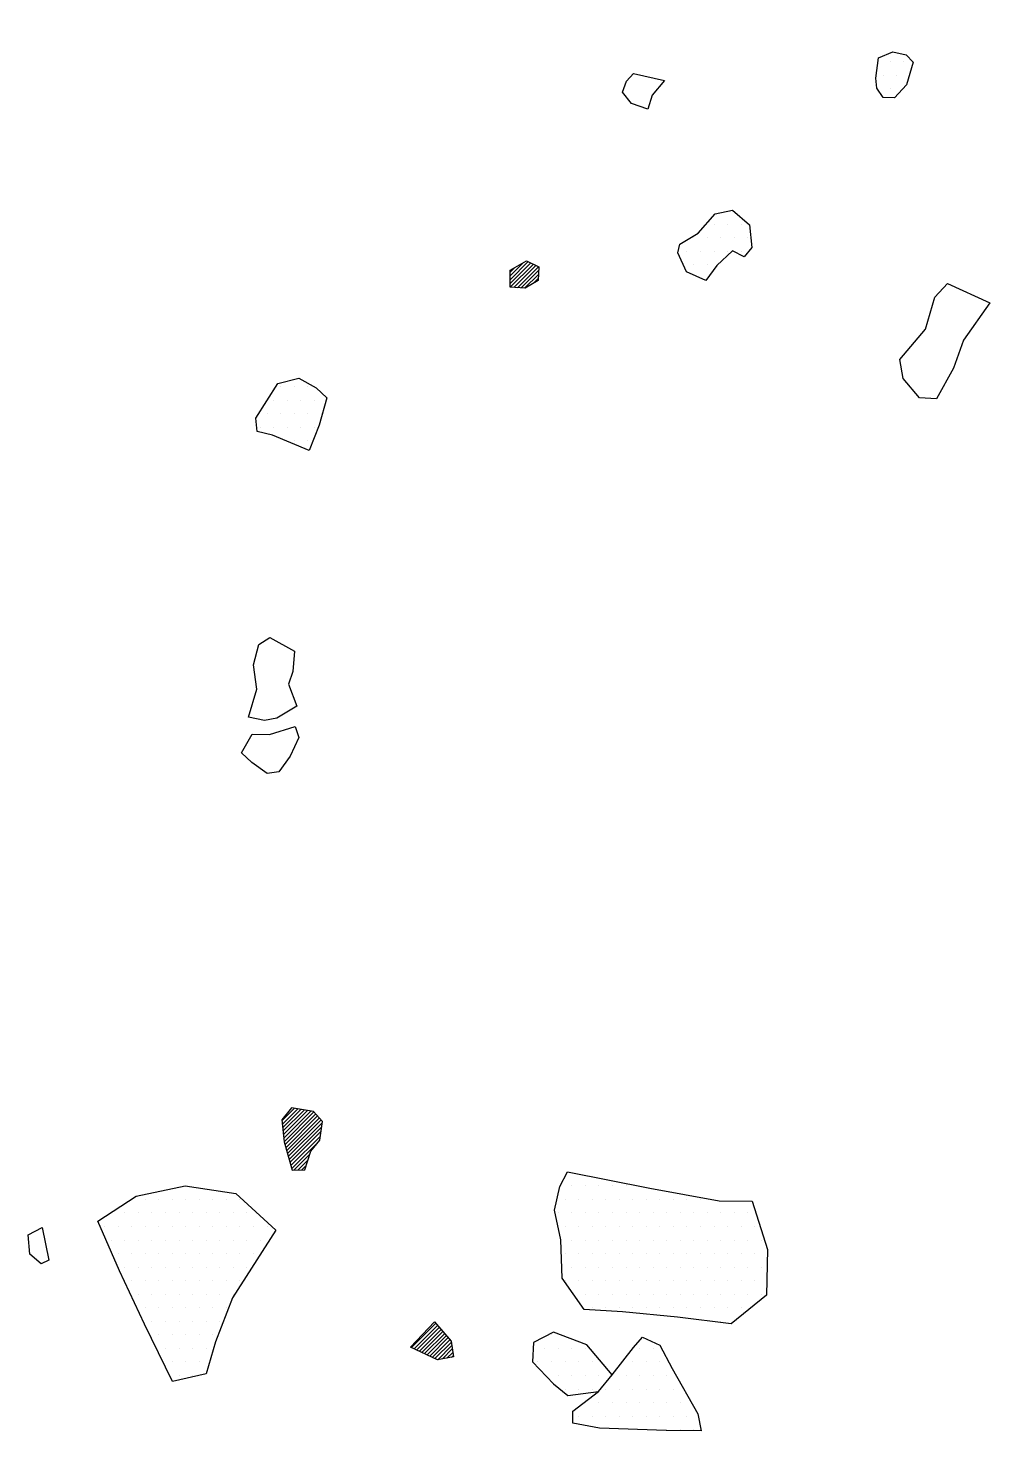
# Model space of a CAD drawing. Header units: metres. Extents: x -889 to -513, y -1201 to -982.
# Drawn here: x -782.7 to -693.2, y -1200.1 to -1070.6 of the extents above; entities that cross this region are included whole.
import ezdxf

# ---------------------------------------------------------------- set-up
doc = ezdxf.new("R2010")
doc.units = ezdxf.units.M
doc.header["$LTSCALE"] = 25
doc.header["$MEASUREMENT"] = 0
doc.layers.get('0').update_dxf_attribs({"linetype": 'CONTINUOUS'})
for name, color, linetype in [('KNOCHEN', 2, 'CONTINUOUS'), ('KNOCHENSCHRAFF', 2, 'CONTINUOUS'), ('STEINE', 4, 'CONTINUOUS'), ('STEINESCHRAFF', 4, 'CONTINUOUS')]:
    doc.layers.add(name, color=color, linetype=linetype)

# ---------------------------------------------------------------- blocks, each defined once
blk = doc.blocks.new('*X1')
at = {"color": 0}
for p, q in [((-738.19, -1093.87), (-736.53, -1092.2)), ((-738.19, -1093.51), (-736.98, -1092.3)), ((-738.19, -1094.22), (-736.29, -1092.32)), ((-738.18, -1094.56), (-736.05, -1092.44)), ((-737.85, -1094.59), (-735.82, -1092.55)), ((-737.52, -1094.61), (-735.58, -1092.67)), ((-738.19, -1093.16), (-737.8, -1092.77)), ((-737.19, -1094.63), (-735.57, -1093.01)), ((-736.86, -1094.66), (-735.58, -1093.38)), ((-736.08, -1094.23), (-735.6, -1093.75)), ((-759.26, -1171.5), (-758.09, -1170.33)), ((-759.23, -1171.82), (-757.78, -1170.38)), ((-759.19, -1172.14), (-757.48, -1170.43)), ((-759.16, -1172.46), (-757.18, -1170.49)), ((-759.13, -1172.79), (-756.88, -1170.54)), ((-759.1, -1173.11), (-756.58, -1170.59)), ((-759.06, -1173.43), (-756.3, -1170.67)), ((-758.98, -1173.7), (-756.13, -1170.85)), ((-758.9, -1173.98), (-755.97, -1171.04)), ((-758.82, -1174.25), (-755.8, -1171.23)), ((-758.75, -1174.52), (-755.63, -1171.41)), ((-758.67, -1174.8), (-755.53, -1171.67)), ((-758.59, -1175.07), (-755.59, -1172.08)), ((-758.51, -1175.35), (-755.65, -1172.49)), ((-758.43, -1175.62), (-755.71, -1172.91)), ((-758.35, -1175.9), (-755.94, -1173.49)), ((-758.16, -1176.06), (-756.67, -1174.57)), ((-757.79, -1176.04), (-756.84, -1175.09)), ((-757.42, -1176.02), (-757.01, -1175.61)), ((-747.3, -1192.42), (-745.05, -1190.17)), ((-747.06, -1192.53), (-744.88, -1190.36)), ((-746.82, -1192.65), (-744.72, -1190.55)), ((-746.57, -1192.76), (-744.56, -1190.74)), ((-746.33, -1192.87), (-744.39, -1190.93)), ((-746.09, -1192.98), (-744.23, -1191.12)), ((-745.85, -1193.1), (-744.07, -1191.31)), ((-745.61, -1193.21), (-743.9, -1191.5)), ((-745.37, -1193.32), (-743.74, -1191.69)), ((-745.13, -1193.44), (-743.62, -1191.92)), ((-744.88, -1193.54), (-743.58, -1192.23)), ((-744.45, -1193.47), (-743.53, -1192.55)), ((-744.03, -1193.39), (-743.49, -1192.86)), ((-743.6, -1193.32), (-743.45, -1193.17))]:
    blk.add_line(p, q, dxfattribs=at)
blk = doc.blocks.new('*X2')
at = {"color": 0}
for p, q in [((-728.75, -1045), (-728.75, -1045)), ((-727.5, -1045), (-727.5, -1045)), ((-729.375, -1046.25), (-729.375, -1046.25)), ((-728.125, -1046.25), (-728.125, -1046.25)), ((-726.875, -1046.25), (-726.875, -1046.25)), ((-728.75, -1047.5), (-728.75, -1047.5)), ((-727.5, -1047.5), (-727.5, -1047.5)), ((-726.25, -1047.5), (-726.25, -1047.5)), ((-729.375, -1048.75), (-729.375, -1048.75)), ((-728.125, -1048.75), (-728.125, -1048.75)), ((-726.875, -1048.75), (-726.875, -1048.75)), ((-729.375, -1051.25), (-729.375, -1051.25)), ((-728.75, -1050), (-728.75, -1050)), ((-728.125, -1051.25), (-728.125, -1051.25)), ((-727.5, -1050), (-727.5, -1050)), ((-726.875, -1051.25), (-726.875, -1051.25)), ((-726.25, -1050), (-726.25, -1050)), ((-728.75, -1052.5), (-728.75, -1052.5)), ((-727.5, -1052.5), (-727.5, -1052.5)), ((-702.5, -1052.5), (-702.5, -1052.5)), ((-701.25, -1052.5), (-701.25, -1052.5)), ((-703.125, -1053.75), (-703.125, -1053.75)), ((-701.875, -1053.75), (-701.875, -1053.75)), ((-700.625, -1053.75), (-700.625, -1053.75)), ((-703.75, -1055), (-703.75, -1055)), ((-702.5, -1055), (-702.5, -1055)), ((-701.25, -1055), (-701.25, -1055)), ((-705.625, -1056.25), (-705.625, -1056.25)), ((-704.375, -1056.25), (-704.375, -1056.25)), ((-703.125, -1056.25), (-703.125, -1056.25)), ((-701.875, -1056.25), (-701.875, -1056.25)), ((-700.625, -1056.25), (-700.625, -1056.25)), ((-726.25, -1057.5), (-726.25, -1057.5)), ((-725, -1057.5), (-725, -1057.5)), ((-723.75, -1057.5), (-723.75, -1057.5)), ((-706.25, -1057.5), (-706.25, -1057.5)), ((-705, -1057.5), (-705, -1057.5)), ((-703.75, -1057.5), (-703.75, -1057.5)), ((-702.5, -1057.5), (-702.5, -1057.5)), ((-726.875, -1058.75), (-726.875, -1058.75)), ((-725.625, -1058.75), (-725.625, -1058.75)), ((-724.375, -1058.75), (-724.375, -1058.75)), ((-723.125, -1058.75), (-723.125, -1058.75)), ((-721.875, -1058.75), (-721.875, -1058.75)), ((-706.875, -1058.75), (-706.875, -1058.75)), ((-705.625, -1058.75), (-705.625, -1058.75)), ((-685.625, -1058.75), (-685.625, -1058.75)), ((-684.375, -1058.75), (-684.375, -1058.75)), ((-728.75, -1060), (-728.75, -1060)), ((-727.5, -1060), (-727.5, -1060)), ((-726.25, -1060), (-726.25, -1060)), ((-725, -1060), (-725, -1060)), ((-723.75, -1060), (-723.75, -1060)), ((-722.5, -1060), (-722.5, -1060)), ((-721.25, -1060), (-721.25, -1060)), ((-686.25, -1060), (-686.25, -1060)), ((-685, -1060), (-685, -1060)), ((-683.75, -1060), (-683.75, -1060)), ((-682.5, -1060), (-682.5, -1060)), ((-726.875, -1061.25), (-726.875, -1061.25)), ((-688.125, -1061.25), (-688.125, -1061.25)), ((-686.875, -1061.25), (-686.875, -1061.25)), ((-685.625, -1061.25), (-685.625, -1061.25)), ((-684.375, -1061.25), (-684.375, -1061.25)), ((-683.125, -1061.25), (-683.125, -1061.25)), ((-688.75, -1062.5), (-688.75, -1062.5)), ((-687.5, -1062.5), (-687.5, -1062.5)), ((-686.25, -1062.5), (-686.25, -1062.5)), ((-685, -1062.5), (-685, -1062.5)), ((-683.75, -1062.5), (-683.75, -1062.5)), ((-677.5, -1062.5), (-677.5, -1062.5)), ((-676.25, -1062.5), (-676.25, -1062.5)), ((-675, -1062.5), (-675, -1062.5)), ((-673.75, -1062.5), (-673.75, -1062.5)), ((-672.5, -1062.5), (-672.5, -1062.5)), ((-671.25, -1062.5), (-671.25, -1062.5)), ((-685.625, -1063.75), (-685.625, -1063.75)), ((-684.375, -1063.75), (-684.375, -1063.75)), ((-676.875, -1063.75), (-676.875, -1063.75)), ((-675.625, -1063.75), (-675.625, -1063.75)), ((-674.375, -1063.75), (-674.375, -1063.75)), ((-673.125, -1063.75), (-673.125, -1063.75)), ((-671.875, -1063.75), (-671.875, -1063.75)), ((-670.625, -1063.75), (-670.625, -1063.75)), ((-675, -1065), (-675, -1065)), ((-673.75, -1065), (-673.75, -1065)), ((-672.5, -1065), (-672.5, -1065)), ((-671.25, -1065), (-671.25, -1065)), ((-674.375, -1066.25), (-674.375, -1066.25)), ((-673.125, -1066.25), (-673.125, -1066.25)), ((-671.875, -1066.25), (-671.875, -1066.25)), ((-673.75, -1067.5), (-673.75, -1067.5)), ((-654.375, -1071.25), (-654.375, -1071.25)), ((-653.125, -1071.25), (-653.125, -1071.25)), ((-651.875, -1071.25), (-651.875, -1071.25)), ((-644.375, -1071.25), (-644.375, -1071.25)), ((-643.125, -1071.25), (-643.125, -1071.25)), ((-641.875, -1071.25), (-641.875, -1071.25)), ((-655, -1072.5), (-655, -1072.5)), ((-653.75, -1072.5), (-653.75, -1072.5)), ((-652.5, -1072.5), (-652.5, -1072.5)), ((-643.75, -1072.5), (-643.75, -1072.5)), ((-642.5, -1072.5), (-642.5, -1072.5)), ((-703.125, -1073.75), (-703.125, -1073.75)), ((-701.875, -1073.75), (-701.875, -1073.75)), ((-655.625, -1073.75), (-655.625, -1073.75)), ((-654.375, -1073.75), (-654.375, -1073.75)), ((-653.125, -1073.75), (-653.125, -1073.75)), ((-651.875, -1073.75), (-651.875, -1073.75)), ((-640.625, -1073.75), (-640.625, -1073.75)), ((-639.375, -1073.75), (-639.375, -1073.75)), ((-638.125, -1073.75), (-638.125, -1073.75)), ((-703.75, -1075), (-703.75, -1075)), ((-702.5, -1075), (-702.5, -1075)), ((-656.25, -1075), (-656.25, -1075)), ((-655, -1075), (-655, -1075)), ((-653.75, -1075), (-653.75, -1075)), ((-652.5, -1075), (-652.5, -1075)), ((-641.25, -1075), (-641.25, -1075)), ((-640, -1075), (-640, -1075)), ((-638.75, -1075), (-638.75, -1075)), ((-703.125, -1076.25), (-703.125, -1076.25)), ((-655.625, -1076.25), (-655.625, -1076.25)), ((-654.375, -1076.25), (-654.375, -1076.25)), ((-653.125, -1076.25), (-653.125, -1076.25)), ((-651.875, -1076.25), (-651.875, -1076.25)), ((-639.375, -1076.25), (-639.375, -1076.25)), ((-655, -1077.5), (-655, -1077.5)), ((-653.75, -1077.5), (-653.75, -1077.5)), ((-652.5, -1077.5), (-652.5, -1077.5)), ((-653.125, -1078.75), (-653.125, -1078.75)), ((-640.625, -1078.75), (-640.625, -1078.75)), ((-639.375, -1078.75), (-639.375, -1078.75)), ((-672.5, -1080), (-672.5, -1080)), ((-640, -1080), (-640, -1080)), ((-674.375, -1081.25), (-674.375, -1081.25)), ((-673.125, -1081.25), (-673.125, -1081.25)), ((-671.875, -1081.25), (-671.875, -1081.25)), ((-675, -1082.5), (-675, -1082.5)), ((-673.75, -1082.5), (-673.75, -1082.5)), ((-672.5, -1082.5), (-672.5, -1082.5)), ((-671.25, -1082.5), (-671.25, -1082.5)), ((-675.625, -1083.75), (-675.625, -1083.75)), ((-674.375, -1083.75), (-674.375, -1083.75)), ((-673.125, -1083.75), (-673.125, -1083.75)), ((-671.875, -1083.75), (-671.875, -1083.75)), ((-668.75, -1087.5), (-668.75, -1087.5)), ((-668.125, -1086.25), (-668.125, -1086.25)), ((-667.5, -1087.5), (-667.5, -1087.5)), ((-666.25, -1087.5), (-666.25, -1087.5)), ((-719.375, -1088.75), (-719.375, -1088.75)), ((-718.125, -1088.75), (-718.125, -1088.75)), ((-716.875, -1088.75), (-716.875, -1088.75)), ((-668.125, -1088.75), (-668.125, -1088.75)), ((-663.125, -1088.75), (-663.125, -1088.75)), ((-661.875, -1088.75), (-661.875, -1088.75)), ((-721.25, -1090), (-721.25, -1090)), ((-720, -1090), (-720, -1090)), ((-718.75, -1090), (-718.75, -1090)), ((-717.5, -1090), (-717.5, -1090)), ((-716.25, -1090), (-716.25, -1090)), ((-662.5, -1090), (-662.5, -1090)), ((-660, -1090), (-660, -1090)), ((-658.75, -1090), (-658.75, -1090)), ((-721.875, -1091.25), (-721.875, -1091.25)), ((-720.625, -1091.25), (-720.625, -1091.25)), ((-719.375, -1091.25), (-719.375, -1091.25)), ((-718.125, -1091.25), (-718.125, -1091.25)), ((-716.875, -1091.25), (-716.875, -1091.25)), ((-685.625, -1091.25), (-685.625, -1091.25)), ((-660.625, -1091.25), (-660.625, -1091.25)), ((-659.375, -1091.25), (-659.375, -1091.25)), ((-658.125, -1091.25), (-658.125, -1091.25)), ((-656.875, -1091.25), (-656.875, -1091.25)), ((-721.25, -1092.5), (-721.25, -1092.5)), ((-720, -1092.5), (-720, -1092.5)), ((-686.25, -1092.5), (-686.25, -1092.5)), ((-685, -1092.5), (-685, -1092.5)), ((-661.25, -1092.5), (-661.25, -1092.5)), ((-660, -1092.5), (-660, -1092.5)), ((-658.75, -1092.5), (-658.75, -1092.5)), ((-657.5, -1092.5), (-657.5, -1092.5)), ((-686.875, -1093.75), (-686.875, -1093.75)), ((-685.625, -1093.75), (-685.625, -1093.75)), ((-684.375, -1093.75), (-684.375, -1093.75)), ((-683.125, -1093.75), (-683.125, -1093.75)), ((-660.625, -1093.75), (-660.625, -1093.75)), ((-659.375, -1093.75), (-659.375, -1093.75)), ((-658.125, -1093.75), (-658.125, -1093.75)), ((-686.25, -1095), (-686.25, -1095)), ((-685, -1095), (-685, -1095)), ((-683.75, -1095), (-683.75, -1095)), ((-682.5, -1095), (-682.5, -1095)), ((-660, -1095), (-660, -1095)), ((-658.75, -1095), (-658.75, -1095)), ((-685.625, -1096.25), (-685.625, -1096.25)), ((-684.375, -1096.25), (-684.375, -1096.25)), ((-683.125, -1096.25), (-683.125, -1096.25)), ((-681.875, -1096.25), (-681.875, -1096.25)), ((-670.625, -1096.25), (-670.625, -1096.25)), ((-685, -1097.5), (-685, -1097.5)), ((-683.75, -1097.5), (-683.75, -1097.5)), ((-682.5, -1097.5), (-682.5, -1097.5)), ((-672.5, -1097.5), (-672.5, -1097.5)), ((-671.25, -1097.5), (-671.25, -1097.5)), ((-670, -1097.5), (-670, -1097.5)), ((-683.125, -1098.75), (-683.125, -1098.75)), ((-675.625, -1098.75), (-675.625, -1098.75)), ((-674.375, -1098.75), (-674.375, -1098.75)), ((-673.125, -1098.75), (-673.125, -1098.75)), ((-671.875, -1098.75), (-671.875, -1098.75)), ((-670.625, -1098.75), (-670.625, -1098.75)), ((-669.375, -1098.75), (-669.375, -1098.75)), ((-668.125, -1098.75), (-668.125, -1098.75)), ((-680, -1100), (-680, -1100)), ((-678.75, -1100), (-678.75, -1100)), ((-677.5, -1100), (-677.5, -1100)), ((-676.25, -1100), (-676.25, -1100)), ((-675, -1100), (-675, -1100)), ((-673.75, -1100), (-673.75, -1100)), ((-672.5, -1100), (-672.5, -1100)), ((-671.25, -1100), (-671.25, -1100)), ((-670, -1100), (-670, -1100)), ((-668.75, -1100), (-668.75, -1100)), ((-667.5, -1100), (-667.5, -1100)), ((-680.625, -1101.25), (-680.625, -1101.25)), ((-679.375, -1101.25), (-679.375, -1101.25)), ((-678.125, -1101.25), (-678.125, -1101.25)), ((-676.875, -1101.25), (-676.875, -1101.25)), ((-675.625, -1101.25), (-675.625, -1101.25)), ((-674.375, -1101.25), (-674.375, -1101.25)), ((-673.125, -1101.25), (-673.125, -1101.25)), ((-671.875, -1101.25), (-671.875, -1101.25)), ((-670.625, -1101.25), (-670.625, -1101.25)), ((-669.375, -1101.25), (-669.375, -1101.25)), ((-665.625, -1101.25), (-665.625, -1101.25)), ((-681.25, -1102.5), (-681.25, -1102.5)), ((-680, -1102.5), (-680, -1102.5)), ((-678.75, -1102.5), (-678.75, -1102.5)), ((-676.25, -1102.5), (-676.25, -1102.5)), ((-675, -1102.5), (-675, -1102.5)), ((-673.75, -1102.5), (-673.75, -1102.5)), ((-672.5, -1102.5), (-672.5, -1102.5)), ((-671.25, -1102.5), (-671.25, -1102.5)), ((-670, -1102.5), (-670, -1102.5)), ((-667.5, -1102.5), (-667.5, -1102.5)), ((-666.25, -1102.5), (-666.25, -1102.5)), ((-681.875, -1103.75), (-681.875, -1103.75)), ((-675.625, -1103.75), (-675.625, -1103.75)), ((-674.375, -1103.75), (-674.375, -1103.75)), ((-673.125, -1103.75), (-673.125, -1103.75)), ((-668.125, -1103.75), (-668.125, -1103.75)), ((-666.875, -1103.75), (-666.875, -1103.75)), ((-665.625, -1103.75), (-665.625, -1103.75)), ((-670, -1105), (-670, -1105)), ((-668.75, -1105), (-668.75, -1105)), ((-667.5, -1105), (-667.5, -1105)), ((-666.25, -1105), (-666.25, -1105)), ((-665, -1105), (-665, -1105)), ((-669.375, -1106.25), (-669.375, -1106.25)), ((-668.125, -1106.25), (-668.125, -1106.25)), ((-666.875, -1106.25), (-666.875, -1106.25)), ((-685, -1107.5), (-685, -1107.5)), ((-683.75, -1107.5), (-683.75, -1107.5)), ((-685.625, -1108.75), (-685.625, -1108.75)), ((-684.375, -1108.75), (-684.375, -1108.75)), ((-683.125, -1108.75), (-683.125, -1108.75)), ((-685, -1110), (-685, -1110)), ((-683.75, -1110), (-683.75, -1110))]:
    blk.add_line(p, q, dxfattribs=at)
blk = doc.blocks.new('*X3')
at = {"color": 0}
for p, q in [((-759.375, -1103.75), (-759.375, -1103.75)), ((-758.125, -1103.75), (-758.125, -1103.75)), ((-756.875, -1103.75), (-756.875, -1103.75)), ((-760, -1105), (-760, -1105)), ((-758.75, -1105), (-758.75, -1105)), ((-757.5, -1105), (-757.5, -1105)), ((-756.25, -1105), (-756.25, -1105)), ((-760.625, -1106.25), (-760.625, -1106.25)), ((-759.375, -1106.25), (-759.375, -1106.25)), ((-758.125, -1106.25), (-758.125, -1106.25)), ((-756.875, -1106.25), (-756.875, -1106.25)), ((-755.625, -1106.25), (-755.625, -1106.25)), ((-761.25, -1107.5), (-761.25, -1107.5)), ((-760, -1107.5), (-760, -1107.5)), ((-758.75, -1107.5), (-758.75, -1107.5)), ((-757.5, -1107.5), (-757.5, -1107.5)), ((-756.25, -1107.5), (-756.25, -1107.5)), ((-758.125, -1108.75), (-758.125, -1108.75)), ((-756.875, -1108.75), (-756.875, -1108.75)), ((-732.5, -1177.5), (-732.5, -1177.5)), ((-731.25, -1177.5), (-731.25, -1177.5)), ((-730, -1177.5), (-730, -1177.5)), ((-728.75, -1177.5), (-728.75, -1177.5)), ((-727.5, -1177.5), (-727.5, -1177.5)), ((-773.125, -1178.75), (-773.125, -1178.75)), ((-771.875, -1178.75), (-771.875, -1178.75)), ((-770.625, -1178.75), (-770.625, -1178.75)), ((-769.375, -1178.75), (-769.375, -1178.75)), ((-768.125, -1178.75), (-768.125, -1178.75)), ((-766.875, -1178.75), (-766.875, -1178.75)), ((-765.625, -1178.75), (-765.625, -1178.75)), ((-764.375, -1178.75), (-764.375, -1178.75)), ((-763.125, -1178.75), (-763.125, -1178.75)), ((-733.125, -1178.75), (-733.125, -1178.75)), ((-731.875, -1178.75), (-731.875, -1178.75)), ((-730.625, -1178.75), (-730.625, -1178.75)), ((-729.375, -1178.75), (-729.375, -1178.75)), ((-728.125, -1178.75), (-728.125, -1178.75)), ((-726.875, -1178.75), (-726.875, -1178.75)), ((-725.625, -1178.75), (-725.625, -1178.75)), ((-724.375, -1178.75), (-724.375, -1178.75)), ((-723.125, -1178.75), (-723.125, -1178.75)), ((-721.875, -1178.75), (-721.875, -1178.75)), ((-720.625, -1178.75), (-720.625, -1178.75)), ((-775, -1180), (-775, -1180)), ((-773.75, -1180), (-773.75, -1180)), ((-772.5, -1180), (-772.5, -1180)), ((-771.25, -1180), (-771.25, -1180)), ((-770, -1180), (-770, -1180)), ((-768.75, -1180), (-768.75, -1180)), ((-767.5, -1180), (-767.5, -1180)), ((-766.25, -1180), (-766.25, -1180)), ((-765, -1180), (-765, -1180)), ((-763.75, -1180), (-763.75, -1180)), ((-762.5, -1180), (-762.5, -1180)), ((-733.75, -1180), (-733.75, -1180)), ((-732.5, -1180), (-732.5, -1180)), ((-731.25, -1180), (-731.25, -1180)), ((-730, -1180), (-730, -1180)), ((-728.75, -1180), (-728.75, -1180)), ((-727.5, -1180), (-727.5, -1180)), ((-726.25, -1180), (-726.25, -1180)), ((-725, -1180), (-725, -1180)), ((-723.75, -1180), (-723.75, -1180)), ((-722.5, -1180), (-722.5, -1180)), ((-721.25, -1180), (-721.25, -1180)), ((-720, -1180), (-720, -1180)), ((-718.75, -1180), (-718.75, -1180)), ((-717.5, -1180), (-717.5, -1180)), ((-716.25, -1180), (-716.25, -1180)), ((-775.625, -1181.25), (-775.625, -1181.25)), ((-774.375, -1181.25), (-774.375, -1181.25)), ((-773.125, -1181.25), (-773.125, -1181.25)), ((-771.875, -1181.25), (-771.875, -1181.25)), ((-770.625, -1181.25), (-770.625, -1181.25)), ((-769.375, -1181.25), (-769.375, -1181.25)), ((-768.125, -1181.25), (-768.125, -1181.25)), ((-766.875, -1181.25), (-766.875, -1181.25)), ((-765.625, -1181.25), (-765.625, -1181.25)), ((-764.375, -1181.25), (-764.375, -1181.25)), ((-763.125, -1181.25), (-763.125, -1181.25)), ((-761.875, -1181.25), (-761.875, -1181.25)), ((-760.625, -1181.25), (-760.625, -1181.25)), ((-733.125, -1181.25), (-733.125, -1181.25)), ((-731.875, -1181.25), (-731.875, -1181.25)), ((-730.625, -1181.25), (-730.625, -1181.25)), ((-729.375, -1181.25), (-729.375, -1181.25)), ((-728.125, -1181.25), (-728.125, -1181.25)), ((-726.875, -1181.25), (-726.875, -1181.25)), ((-725.625, -1181.25), (-725.625, -1181.25)), ((-724.375, -1181.25), (-724.375, -1181.25)), ((-723.125, -1181.25), (-723.125, -1181.25)), ((-721.875, -1181.25), (-721.875, -1181.25)), ((-720.625, -1181.25), (-720.625, -1181.25)), ((-719.375, -1181.25), (-719.375, -1181.25)), ((-718.125, -1181.25), (-718.125, -1181.25)), ((-716.875, -1181.25), (-716.875, -1181.25)), ((-715.625, -1181.25), (-715.625, -1181.25)), ((-775, -1182.5), (-775, -1182.5)), ((-773.75, -1182.5), (-773.75, -1182.5)), ((-772.5, -1182.5), (-772.5, -1182.5)), ((-771.25, -1182.5), (-771.25, -1182.5)), ((-770, -1182.5), (-770, -1182.5)), ((-768.75, -1182.5), (-768.75, -1182.5)), ((-767.5, -1182.5), (-767.5, -1182.5)), ((-766.25, -1182.5), (-766.25, -1182.5)), ((-765, -1182.5), (-765, -1182.5)), ((-763.75, -1182.5), (-763.75, -1182.5)), ((-762.5, -1182.5), (-762.5, -1182.5)), ((-761.25, -1182.5), (-761.25, -1182.5)), ((-732.5, -1182.5), (-732.5, -1182.5)), ((-731.25, -1182.5), (-731.25, -1182.5)), ((-730, -1182.5), (-730, -1182.5)), ((-728.75, -1182.5), (-728.75, -1182.5)), ((-727.5, -1182.5), (-727.5, -1182.5)), ((-726.25, -1182.5), (-726.25, -1182.5)), ((-725, -1182.5), (-725, -1182.5)), ((-723.75, -1182.5), (-723.75, -1182.5)), ((-722.5, -1182.5), (-722.5, -1182.5)), ((-721.25, -1182.5), (-721.25, -1182.5)), ((-720, -1182.5), (-720, -1182.5)), ((-718.75, -1182.5), (-718.75, -1182.5)), ((-717.5, -1182.5), (-717.5, -1182.5)), ((-716.25, -1182.5), (-716.25, -1182.5)), ((-715, -1182.5), (-715, -1182.5)), ((-774.375, -1183.75), (-774.375, -1183.75)), ((-773.125, -1183.75), (-773.125, -1183.75)), ((-771.875, -1183.75), (-771.875, -1183.75)), ((-770.625, -1183.75), (-770.625, -1183.75)), ((-769.375, -1183.75), (-769.375, -1183.75)), ((-768.125, -1183.75), (-768.125, -1183.75)), ((-766.875, -1183.75), (-766.875, -1183.75)), ((-765.625, -1183.75), (-765.625, -1183.75)), ((-764.375, -1183.75), (-764.375, -1183.75)), ((-763.125, -1183.75), (-763.125, -1183.75)), ((-761.875, -1183.75), (-761.875, -1183.75)), ((-733.125, -1183.75), (-733.125, -1183.75)), ((-731.875, -1183.75), (-731.875, -1183.75)), ((-730.625, -1183.75), (-730.625, -1183.75)), ((-729.375, -1183.75), (-729.375, -1183.75)), ((-728.125, -1183.75), (-728.125, -1183.75)), ((-726.875, -1183.75), (-726.875, -1183.75)), ((-725.625, -1183.75), (-725.625, -1183.75)), ((-724.375, -1183.75), (-724.375, -1183.75)), ((-723.125, -1183.75), (-723.125, -1183.75)), ((-721.875, -1183.75), (-721.875, -1183.75)), ((-720.625, -1183.75), (-720.625, -1183.75)), ((-719.375, -1183.75), (-719.375, -1183.75)), ((-718.125, -1183.75), (-718.125, -1183.75)), ((-716.875, -1183.75), (-716.875, -1183.75)), ((-715.625, -1183.75), (-715.625, -1183.75)), ((-773.75, -1185), (-773.75, -1185)), ((-772.5, -1185), (-772.5, -1185)), ((-771.25, -1185), (-771.25, -1185)), ((-770, -1185), (-770, -1185)), ((-768.75, -1185), (-768.75, -1185)), ((-767.5, -1185), (-767.5, -1185)), ((-766.25, -1185), (-766.25, -1185)), ((-765, -1185), (-765, -1185)), ((-763.75, -1185), (-763.75, -1185)), ((-762.5, -1185), (-762.5, -1185)), ((-732.5, -1185), (-732.5, -1185)), ((-731.25, -1185), (-731.25, -1185)), ((-730, -1185), (-730, -1185)), ((-728.75, -1185), (-728.75, -1185)), ((-727.5, -1185), (-727.5, -1185)), ((-726.25, -1185), (-726.25, -1185)), ((-725, -1185), (-725, -1185)), ((-723.75, -1185), (-723.75, -1185)), ((-722.5, -1185), (-722.5, -1185)), ((-721.25, -1185), (-721.25, -1185)), ((-720, -1185), (-720, -1185)), ((-718.75, -1185), (-718.75, -1185)), ((-717.5, -1185), (-717.5, -1185)), ((-716.25, -1185), (-716.25, -1185)), ((-715, -1185), (-715, -1185)), ((-773.125, -1186.25), (-773.125, -1186.25)), ((-771.875, -1186.25), (-771.875, -1186.25)), ((-770.625, -1186.25), (-770.625, -1186.25)), ((-769.375, -1186.25), (-769.375, -1186.25)), ((-768.125, -1186.25), (-768.125, -1186.25)), ((-766.875, -1186.25), (-766.875, -1186.25)), ((-765.625, -1186.25), (-765.625, -1186.25)), ((-764.375, -1186.25), (-764.375, -1186.25)), ((-763.125, -1186.25), (-763.125, -1186.25)), ((-733.125, -1186.25), (-733.125, -1186.25)), ((-731.875, -1186.25), (-731.875, -1186.25)), ((-730.625, -1186.25), (-730.625, -1186.25)), ((-729.375, -1186.25), (-729.375, -1186.25)), ((-728.125, -1186.25), (-728.125, -1186.25)), ((-726.875, -1186.25), (-726.875, -1186.25)), ((-725.625, -1186.25), (-725.625, -1186.25)), ((-724.375, -1186.25), (-724.375, -1186.25)), ((-723.125, -1186.25), (-723.125, -1186.25)), ((-721.875, -1186.25), (-721.875, -1186.25)), ((-720.625, -1186.25), (-720.625, -1186.25)), ((-719.375, -1186.25), (-719.375, -1186.25)), ((-718.125, -1186.25), (-718.125, -1186.25)), ((-716.875, -1186.25), (-716.875, -1186.25)), ((-715.625, -1186.25), (-715.625, -1186.25)), ((-772.5, -1187.5), (-772.5, -1187.5)), ((-771.25, -1187.5), (-771.25, -1187.5)), ((-770, -1187.5), (-770, -1187.5)), ((-768.75, -1187.5), (-768.75, -1187.5)), ((-767.5, -1187.5), (-767.5, -1187.5)), ((-766.25, -1187.5), (-766.25, -1187.5)), ((-765, -1187.5), (-765, -1187.5)), ((-763.75, -1187.5), (-763.75, -1187.5)), ((-731.25, -1187.5), (-731.25, -1187.5)), ((-730, -1187.5), (-730, -1187.5)), ((-728.75, -1187.5), (-728.75, -1187.5)), ((-727.5, -1187.5), (-727.5, -1187.5)), ((-726.25, -1187.5), (-726.25, -1187.5)), ((-725, -1187.5), (-725, -1187.5)), ((-723.75, -1187.5), (-723.75, -1187.5)), ((-722.5, -1187.5), (-722.5, -1187.5)), ((-721.25, -1187.5), (-721.25, -1187.5)), ((-720, -1187.5), (-720, -1187.5)), ((-718.75, -1187.5), (-718.75, -1187.5)), ((-717.5, -1187.5), (-717.5, -1187.5)), ((-716.25, -1187.5), (-716.25, -1187.5)), ((-715, -1187.5), (-715, -1187.5)), ((-771.875, -1188.75), (-771.875, -1188.75)), ((-770.625, -1188.75), (-770.625, -1188.75)), ((-769.375, -1188.75), (-769.375, -1188.75)), ((-768.125, -1188.75), (-768.125, -1188.75)), ((-766.875, -1188.75), (-766.875, -1188.75)), ((-765.625, -1188.75), (-765.625, -1188.75)), ((-764.375, -1188.75), (-764.375, -1188.75)), ((-730.625, -1188.75), (-730.625, -1188.75)), ((-729.375, -1188.75), (-729.375, -1188.75)), ((-728.125, -1188.75), (-728.125, -1188.75)), ((-726.875, -1188.75), (-726.875, -1188.75)), ((-725.625, -1188.75), (-725.625, -1188.75)), ((-724.375, -1188.75), (-724.375, -1188.75)), ((-723.125, -1188.75), (-723.125, -1188.75)), ((-721.875, -1188.75), (-721.875, -1188.75)), ((-720.625, -1188.75), (-720.625, -1188.75)), ((-719.375, -1188.75), (-719.375, -1188.75)), ((-718.125, -1188.75), (-718.125, -1188.75)), ((-716.875, -1188.75), (-716.875, -1188.75)), ((-771.25, -1190), (-771.25, -1190)), ((-770, -1190), (-770, -1190)), ((-768.75, -1190), (-768.75, -1190)), ((-767.5, -1190), (-767.5, -1190)), ((-766.25, -1190), (-766.25, -1190)), ((-765, -1190), (-765, -1190)), ((-718.75, -1190), (-718.75, -1190)), ((-717.5, -1190), (-717.5, -1190)), ((-770.625, -1191.25), (-770.625, -1191.25)), ((-769.375, -1191.25), (-769.375, -1191.25)), ((-768.125, -1191.25), (-768.125, -1191.25)), ((-766.875, -1191.25), (-766.875, -1191.25)), ((-765.625, -1191.25), (-765.625, -1191.25)), ((-734.375, -1191.25), (-734.375, -1191.25)), ((-770, -1192.5), (-770, -1192.5)), ((-768.75, -1192.5), (-768.75, -1192.5)), ((-767.5, -1192.5), (-767.5, -1192.5)), ((-766.25, -1192.5), (-766.25, -1192.5)), ((-735, -1192.5), (-735, -1192.5)), ((-733.75, -1192.5), (-733.75, -1192.5)), ((-732.5, -1192.5), (-732.5, -1192.5)), ((-731.25, -1192.5), (-731.25, -1192.5)), ((-726.25, -1192.5), (-726.25, -1192.5)), ((-725, -1192.5), (-725, -1192.5)), ((-769.375, -1193.75), (-769.375, -1193.75)), ((-768.125, -1193.75), (-768.125, -1193.75)), ((-766.875, -1193.75), (-766.875, -1193.75)), ((-735.625, -1193.75), (-735.625, -1193.75)), ((-734.375, -1193.75), (-734.375, -1193.75)), ((-733.125, -1193.75), (-733.125, -1193.75)), ((-731.875, -1193.75), (-731.875, -1193.75)), ((-730.625, -1193.75), (-730.625, -1193.75)), ((-726.875, -1193.75), (-726.875, -1193.75)), ((-725.625, -1193.75), (-725.625, -1193.75)), ((-724.375, -1193.75), (-724.375, -1193.75)), ((-768.75, -1195), (-768.75, -1195)), ((-767.5, -1195), (-767.5, -1195)), ((-733.75, -1195), (-733.75, -1195)), ((-733.125, -1196.25), (-733.125, -1196.25)), ((-732.5, -1195), (-732.5, -1195)), ((-731.875, -1196.25), (-731.875, -1196.25)), ((-731.25, -1195), (-731.25, -1195)), ((-730.625, -1196.25), (-730.625, -1196.25)), ((-730, -1195), (-730, -1195)), ((-729.375, -1196.25), (-729.375, -1196.25)), ((-728.75, -1195), (-728.75, -1195)), ((-728.125, -1196.25), (-728.125, -1196.25)), ((-727.5, -1195), (-727.5, -1195)), ((-726.875, -1196.25), (-726.875, -1196.25)), ((-726.25, -1195), (-726.25, -1195)), ((-725.625, -1196.25), (-725.625, -1196.25)), ((-725, -1195), (-725, -1195)), ((-724.375, -1196.25), (-724.375, -1196.25)), ((-723.75, -1195), (-723.75, -1195)), ((-723.125, -1196.25), (-723.125, -1196.25)), ((-731.25, -1197.5), (-731.25, -1197.5)), ((-730, -1197.5), (-730, -1197.5)), ((-728.75, -1197.5), (-728.75, -1197.5)), ((-727.5, -1197.5), (-727.5, -1197.5)), ((-726.25, -1197.5), (-726.25, -1197.5)), ((-725, -1197.5), (-725, -1197.5)), ((-723.75, -1197.5), (-723.75, -1197.5)), ((-722.5, -1197.5), (-722.5, -1197.5)), ((-731.875, -1198.75), (-731.875, -1198.75)), ((-730.625, -1198.75), (-730.625, -1198.75)), ((-729.375, -1198.75), (-729.375, -1198.75)), ((-728.125, -1198.75), (-728.125, -1198.75)), ((-726.875, -1198.75), (-726.875, -1198.75)), ((-725.625, -1198.75), (-725.625, -1198.75)), ((-724.375, -1198.75), (-724.375, -1198.75)), ((-723.125, -1198.75), (-723.125, -1198.75)), ((-721.875, -1198.75), (-721.875, -1198.75)), ((-725, -1200), (-725, -1200)), ((-723.75, -1200), (-723.75, -1200)), ((-722.5, -1200), (-722.5, -1200)), ((-721.25, -1200), (-721.25, -1200))]:
    blk.add_line(p, q, dxfattribs=at)

msp = doc.modelspace()

# ---------------------------------------------------------------- linework, layer by layer
at = {"layer": 'KNOCHEN'}
for points in [[(-738.19, -1092.99), (-736.67, -1092.13), (-735.56, -1092.68), (-735.61, -1093.95), (-736.82, -1094.66), (-738.19, -1094.56), (-738.19, -1092.99)], [(-757.13, -1176.01), (-756.58, -1174.29), (-755.77, -1173.27), (-755.52, -1171.55), (-756.33, -1170.63), (-756.33, -1170.63), (-758.36, -1170.28), (-759.27, -1171.4), (-759.06, -1173.43), (-759.06, -1173.43), (-758.3, -1176.06), (-757.13, -1176.01)], [(-747.39, -1192.38), (-745.16, -1190.04), (-743.63, -1191.82), (-743.43, -1193.29), (-744.9, -1193.54), (-747.39, -1192.38)]]:
    msp.add_lwpolyline(points, dxfattribs=at)
at = {"layer": 'STEINE'}
for points in [[(-704.19, -1073.39), (-702.87, -1072.83), (-701.65, -1073.13), (-700.99, -1073.79), (-701.6, -1075.87), (-702.71, -1077.09), (-703.78, -1077.04), (-704.34, -1076.18), (-704.44, -1075.26), (-704.19, -1073.39)], [(-726.8, -1074.83), (-723.96, -1075.48), (-725.07, -1076.85), (-725.48, -1078.12), (-727, -1077.62), (-727.81, -1076.55), (-727.46, -1075.54), (-726.8, -1074.83)], [(-697.83, -1094.22), (-693.92, -1095.99), (-696.35, -1099.44), (-697.27, -1102.03), (-698.83, -1104.87), (-700.41, -1104.77), (-701.93, -1103), (-702.24, -1101.22), (-699.85, -1098.43), (-698.99, -1095.49), (-697.83, -1094.22)], [(-761.66, -1106.65), (-759.63, -1103.45), (-757.7, -1102.95), (-756.08, -1103.86), (-755.12, -1104.77), (-755.82, -1107.3), (-756.74, -1109.64), (-760.13, -1108.22), (-761.55, -1107.87), (-761.66, -1106.65)], [(-762.34, -1134.23), (-761.58, -1131.65), (-761.89, -1129.42), (-761.38, -1127.54), (-760.37, -1126.88), (-758.09, -1128.15), (-758.24, -1130.02), (-758.64, -1131.19), (-757.88, -1133.22), (-759.71, -1134.33), (-760.87, -1134.54), (-762.34, -1134.23)], [(-761.99, -1135.81), (-760.41, -1135.85), (-758.03, -1135.09), (-757.68, -1136.11), (-758.49, -1137.83), (-759.55, -1139.3), (-760.61, -1139.45), (-762.03, -1138.44), (-763, -1137.53), (-761.99, -1135.81)], [(-732.9, -1176.19), (-725.29, -1177.71), (-718.9, -1178.87), (-715.86, -1178.92), (-714.43, -1183.38), (-714.53, -1187.58), (-717.78, -1190.22), (-722.74, -1189.62), (-727.82, -1189.12), (-731.37, -1188.92), (-733.4, -1186.03), (-733.5, -1182.48), (-734.11, -1179.74), (-733.61, -1177.56), (-732.9, -1176.19)], [(-776.25, -1180.74), (-772.7, -1178.46), (-768.19, -1177.49), (-763.52, -1178.2), (-759.82, -1181.59), (-763.82, -1187.83), (-765.39, -1191.89), (-766.25, -1194.83), (-769.34, -1195.54), (-771.93, -1190.27), (-774.26, -1185.35), (-776.25, -1180.74)], [(-782.68, -1182.02), (-781.37, -1181.35), (-780.76, -1184.35), (-781.47, -1184.7), (-782.53, -1183.79), (-782.68, -1182.02)], [(-728.77, -1194.95), (-731.11, -1192.16), (-734.2, -1191), (-736.03, -1191.96), (-736.13, -1193.74), (-734.2, -1195.77), (-732.88, -1196.83), (-730.04, -1196.47), (-728.77, -1194.95)], [(-728.77, -1194.95), (-726.8, -1192.41), (-725.99, -1191.45), (-724.37, -1192.21), (-723.25, -1194.34), (-720.86, -1198.54), (-720.56, -1200.11), (-723.8, -1200.07), (-729.94, -1199.87), (-732.42, -1199.41), (-732.42, -1198.3), (-730.04, -1196.47)]]:
    msp.add_lwpolyline(points, dxfattribs=at)
msp.add_lwpolyline([(-722.53, -1090.59), (-720.85, -1089.58), (-719.28, -1087.8), (-717.66, -1087.45), (-716.09, -1088.81), (-715.88, -1090.89), (-716.59, -1091.75), (-717.66, -1091.2), (-719.13, -1092.57), (-720.14, -1093.94), (-721.92, -1093.13), (-722.73, -1091.4)], close=True, dxfattribs=at)

# ---------------------------------------------------------------- block references
at = {"layer": 'KNOCHENSCHRAFF'}
msp.add_blockref('*X1', (0, 0), dxfattribs=at)
at = {"layer": 'STEINESCHRAFF'}
for name in ['*X2', '*X3']:
    msp.add_blockref(name, (0, 0), dxfattribs=at)

doc.saveas('drawing.dxf')
